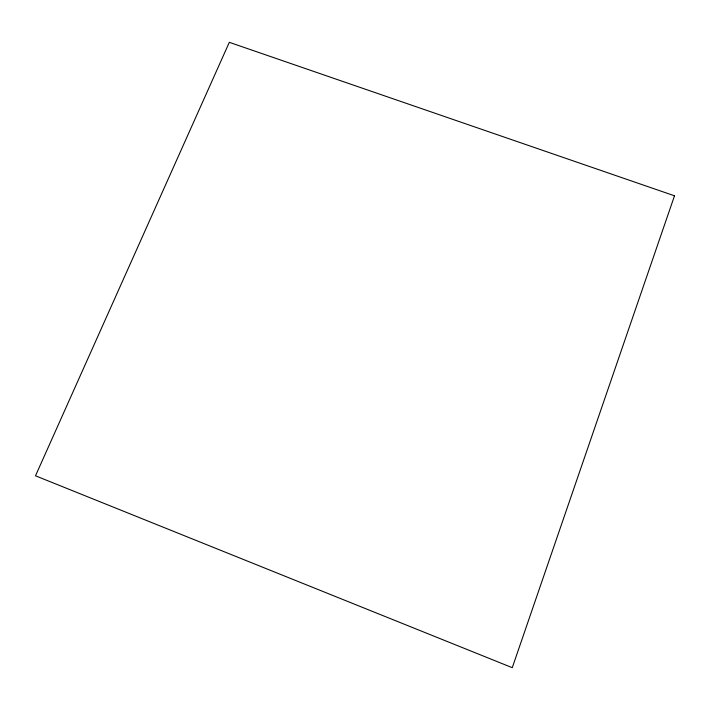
<?xml version="1.0" encoding="UTF-8"?>
<svg xmlns="http://www.w3.org/2000/svg" width="710" height="710" viewBox="0 0 710 710"><rect width="100%" height="100%" fill="white"/><g stroke="black" fill="none" stroke-linecap="round" stroke-linejoin="round"><path stroke-width="1.06" d="M674.5 195.8L512.265 667.675L35.5 475.798L229.312 42.325L674.5 195.8"/></g></svg>
